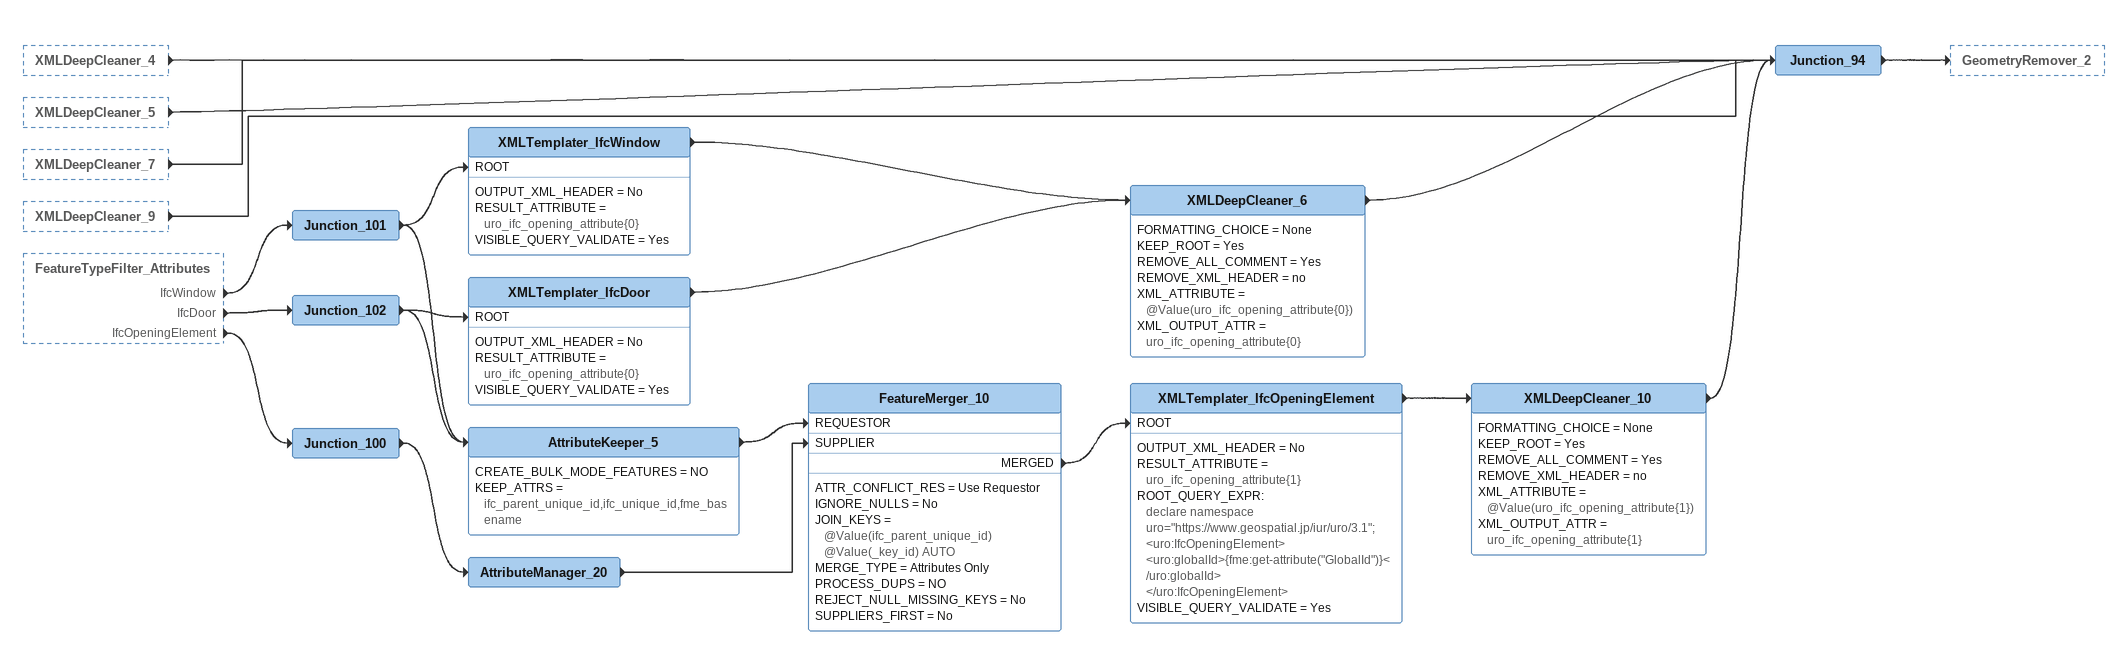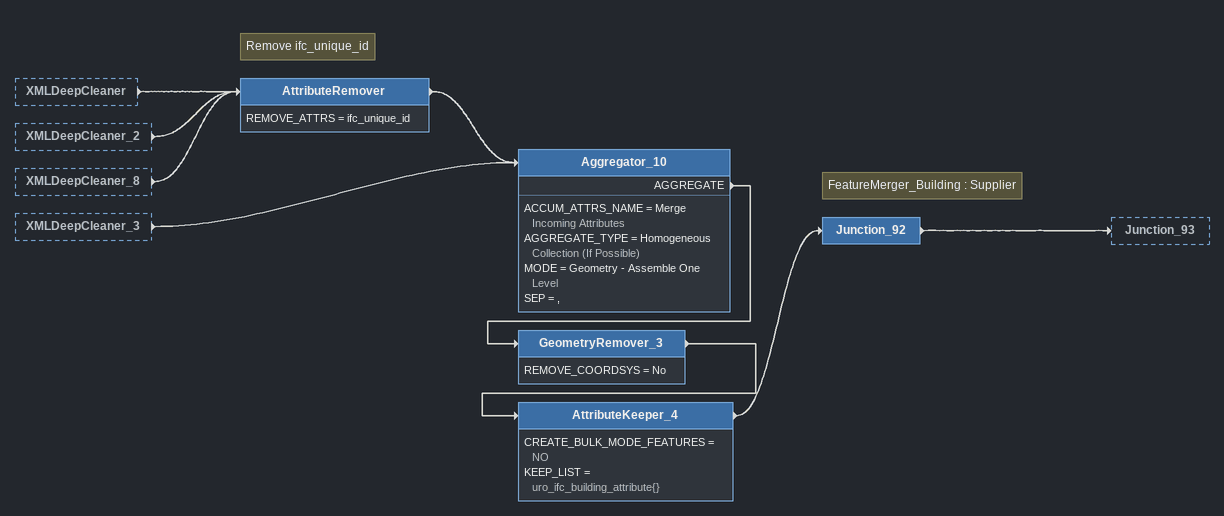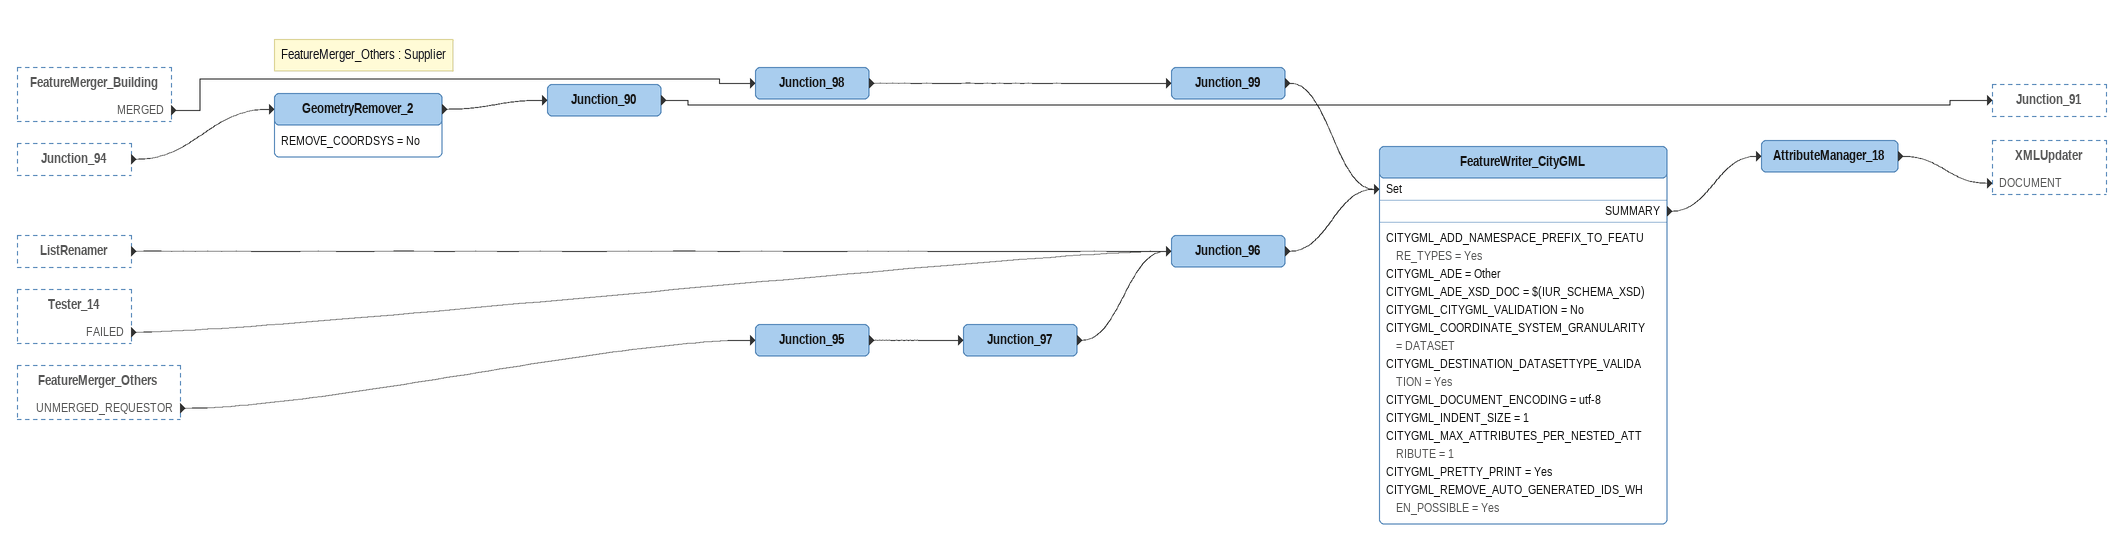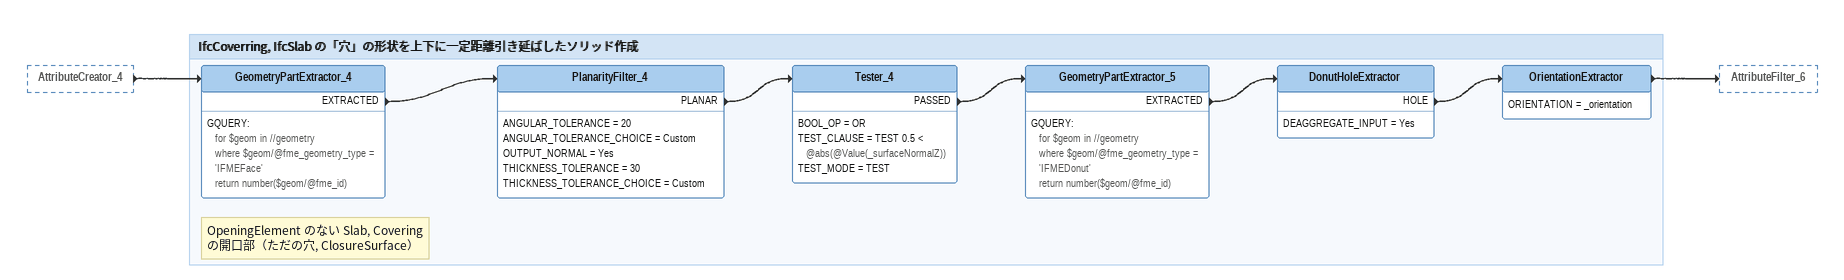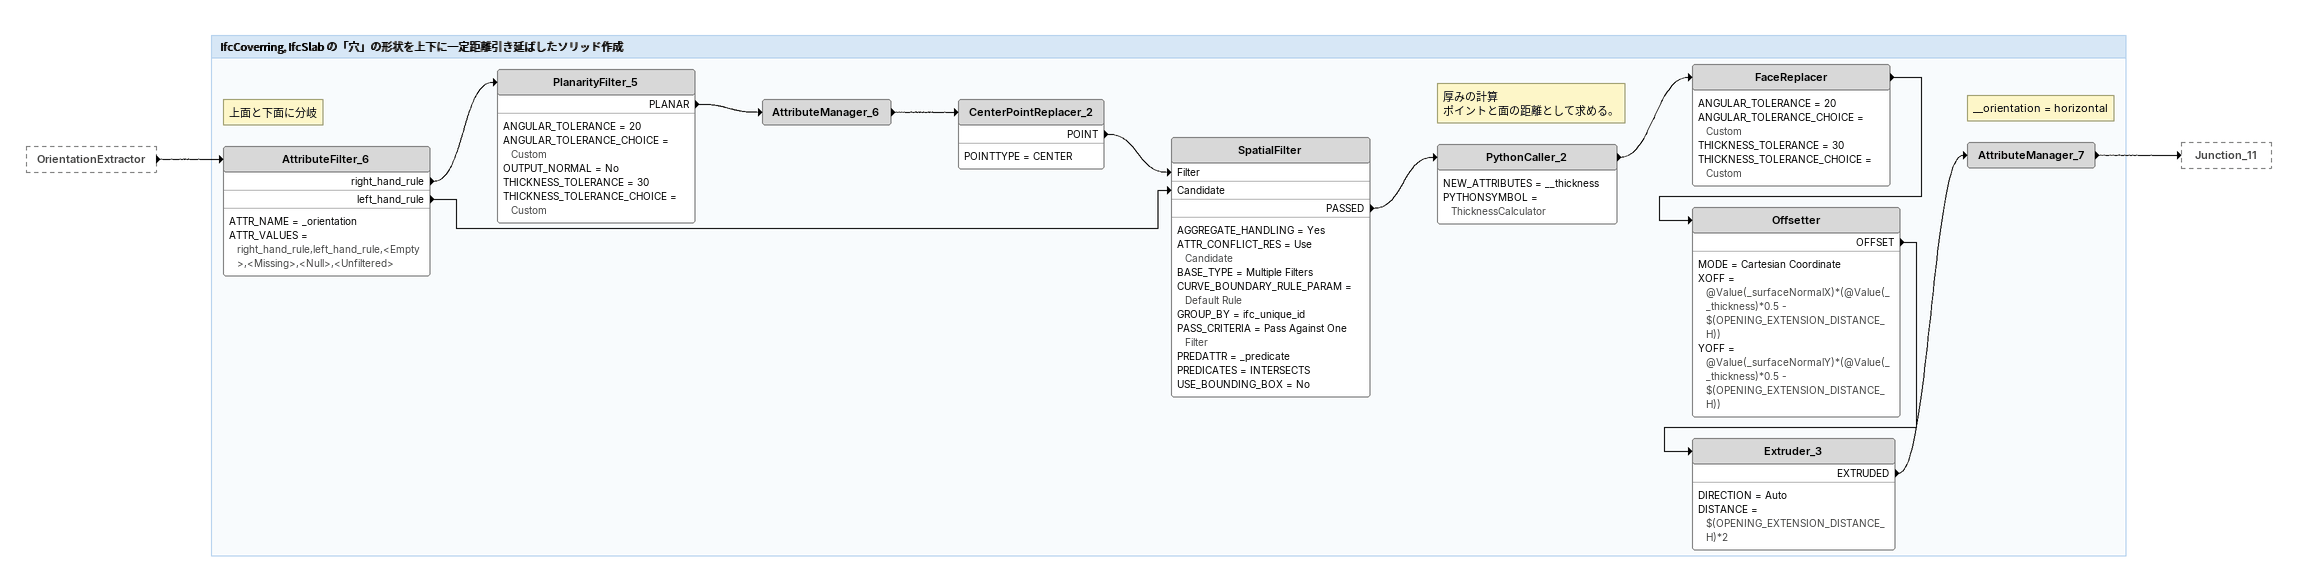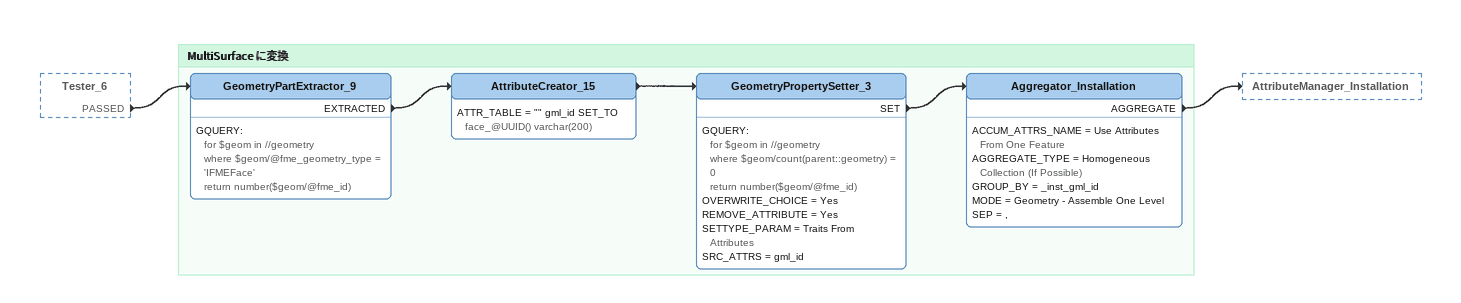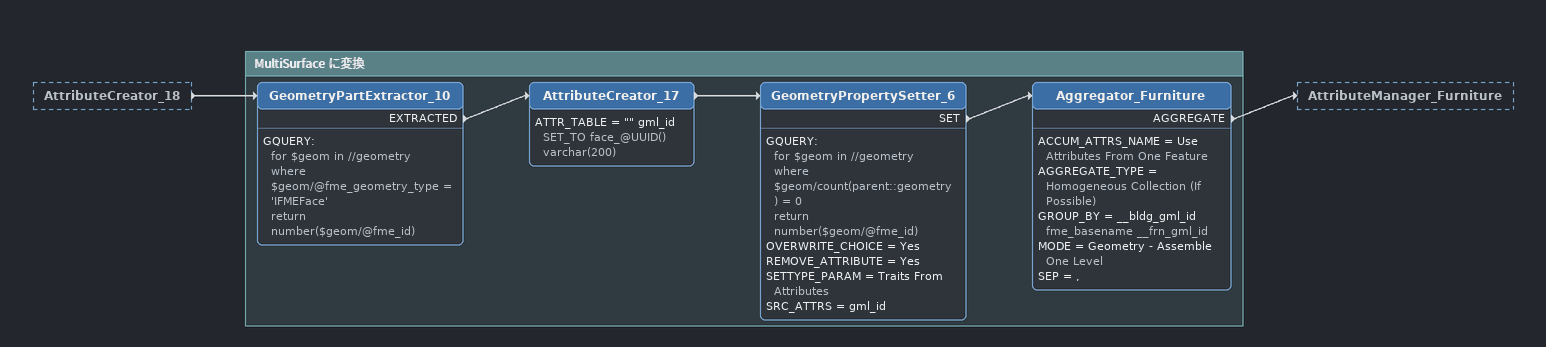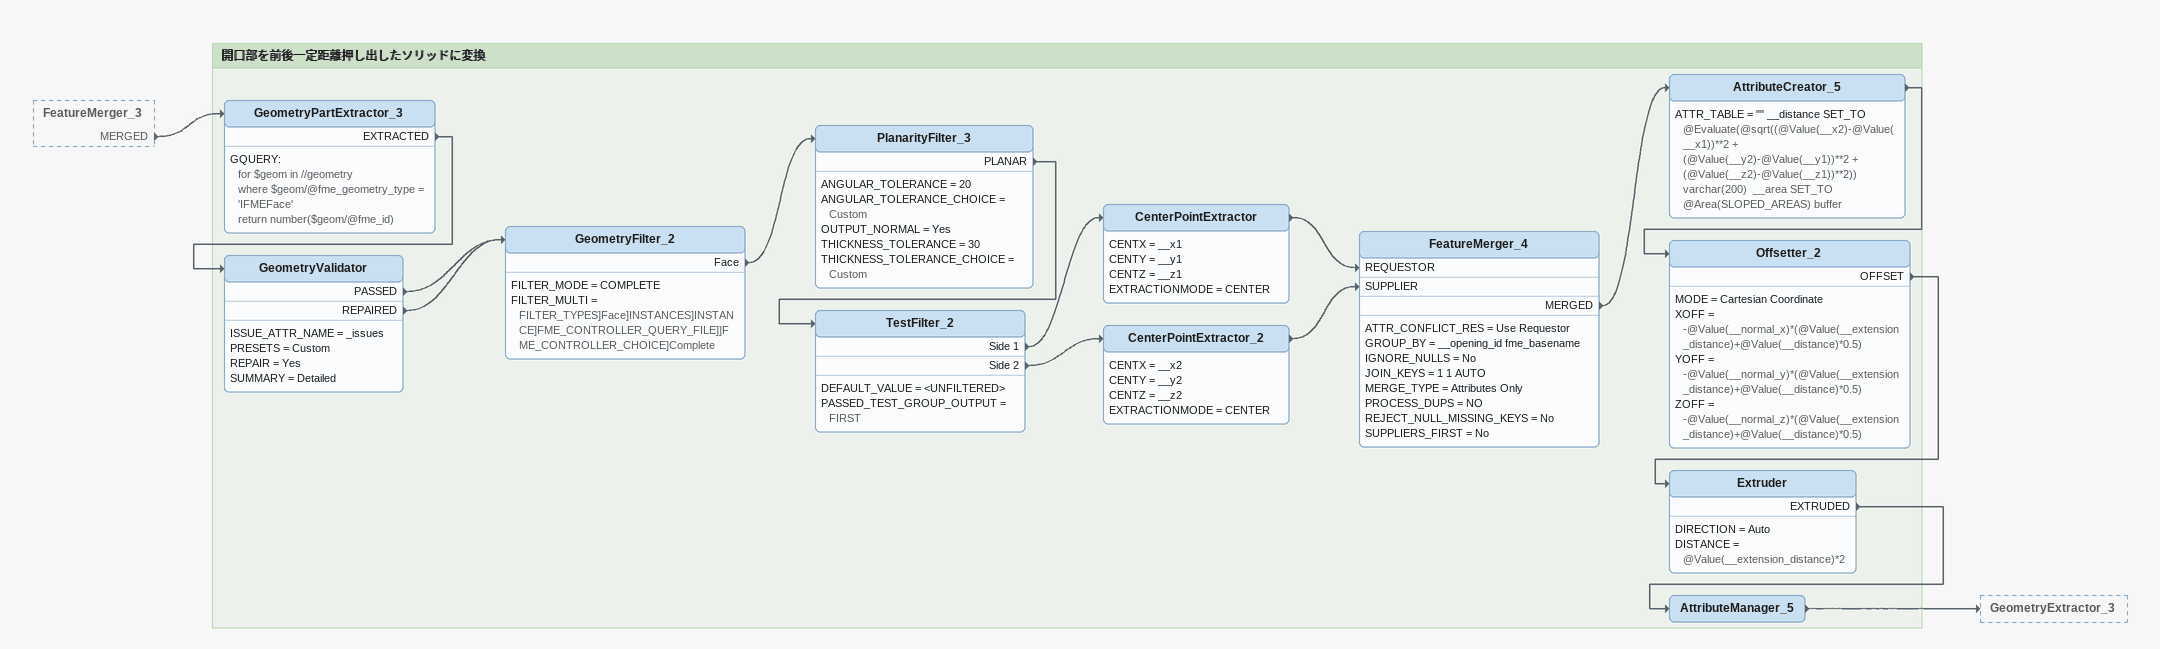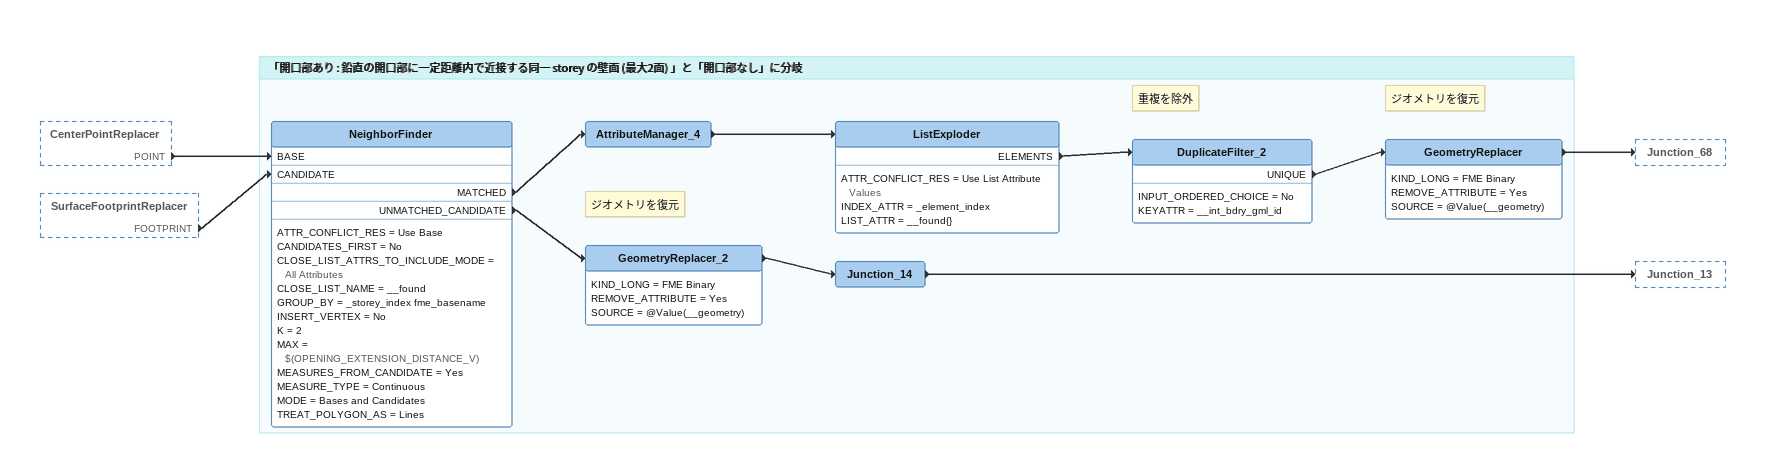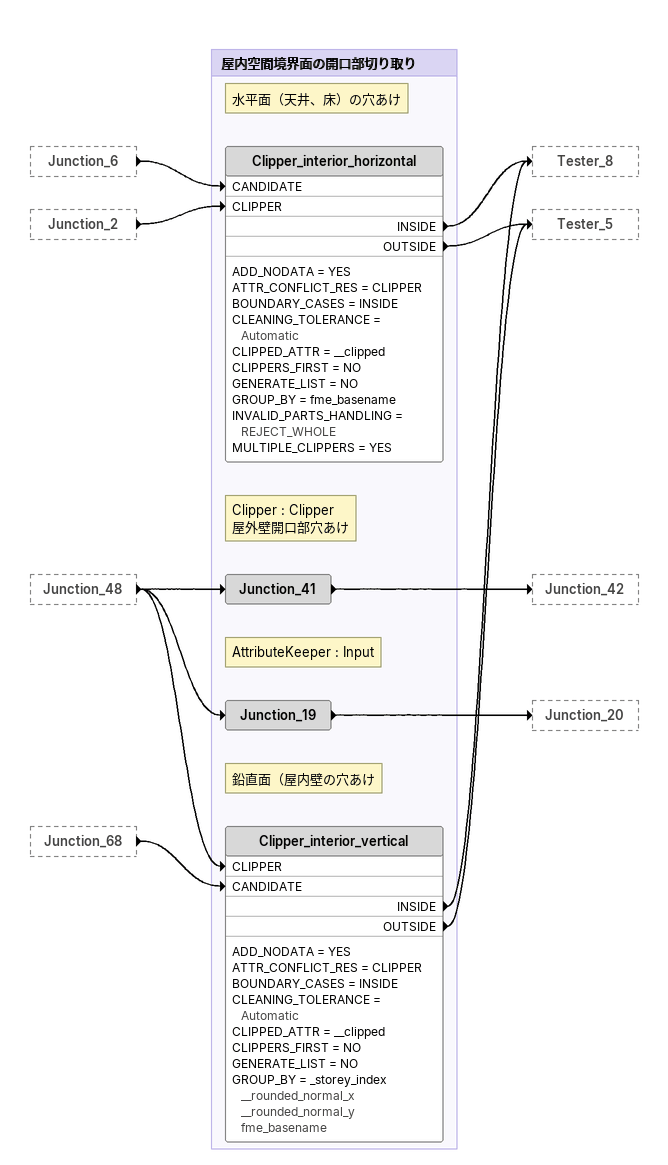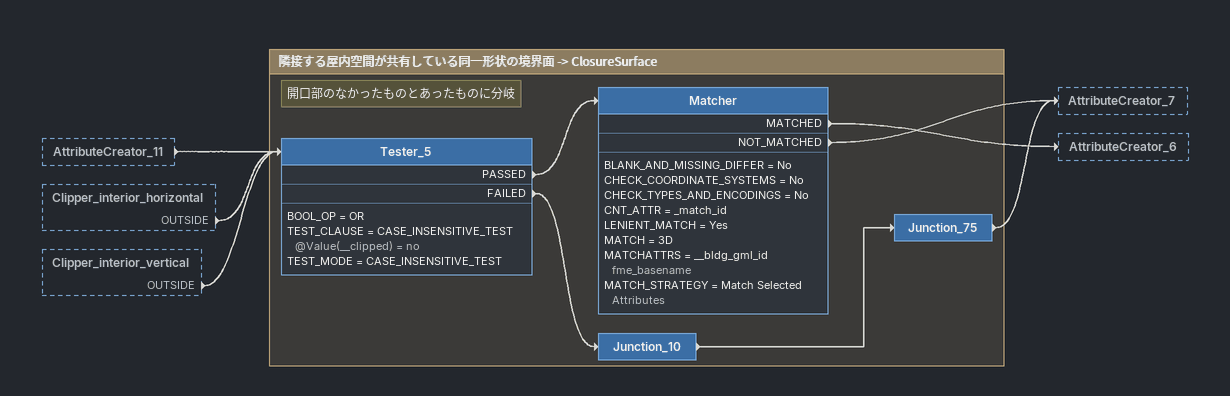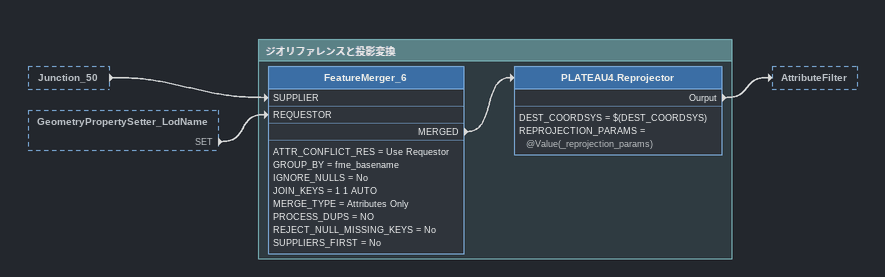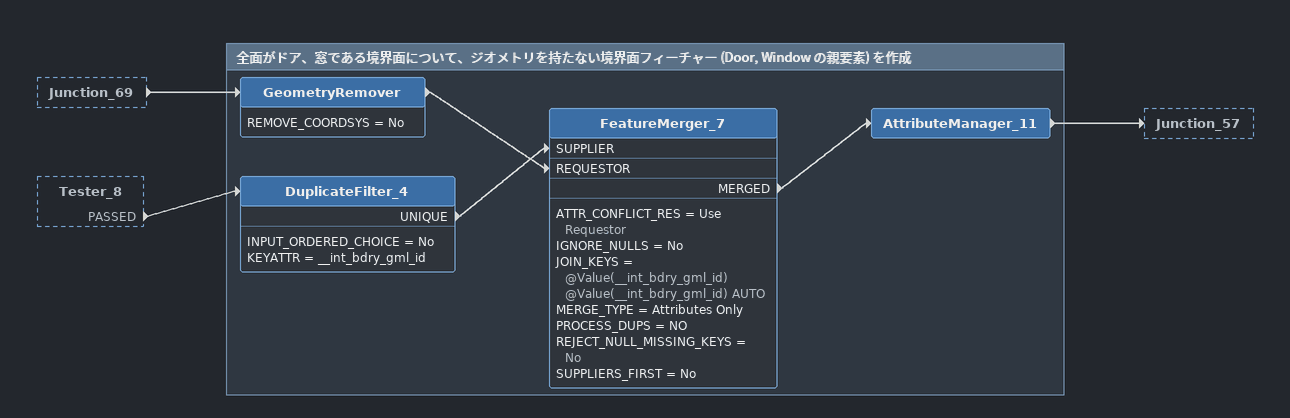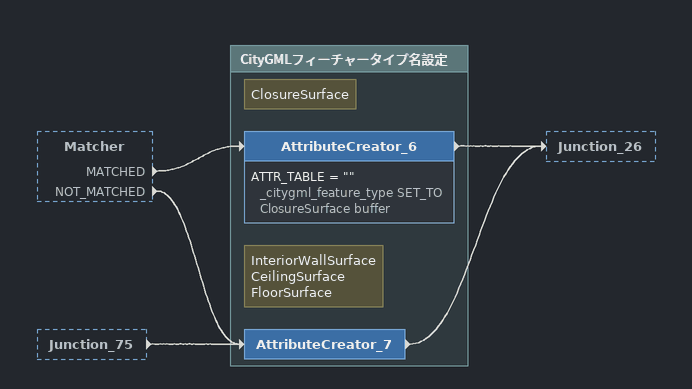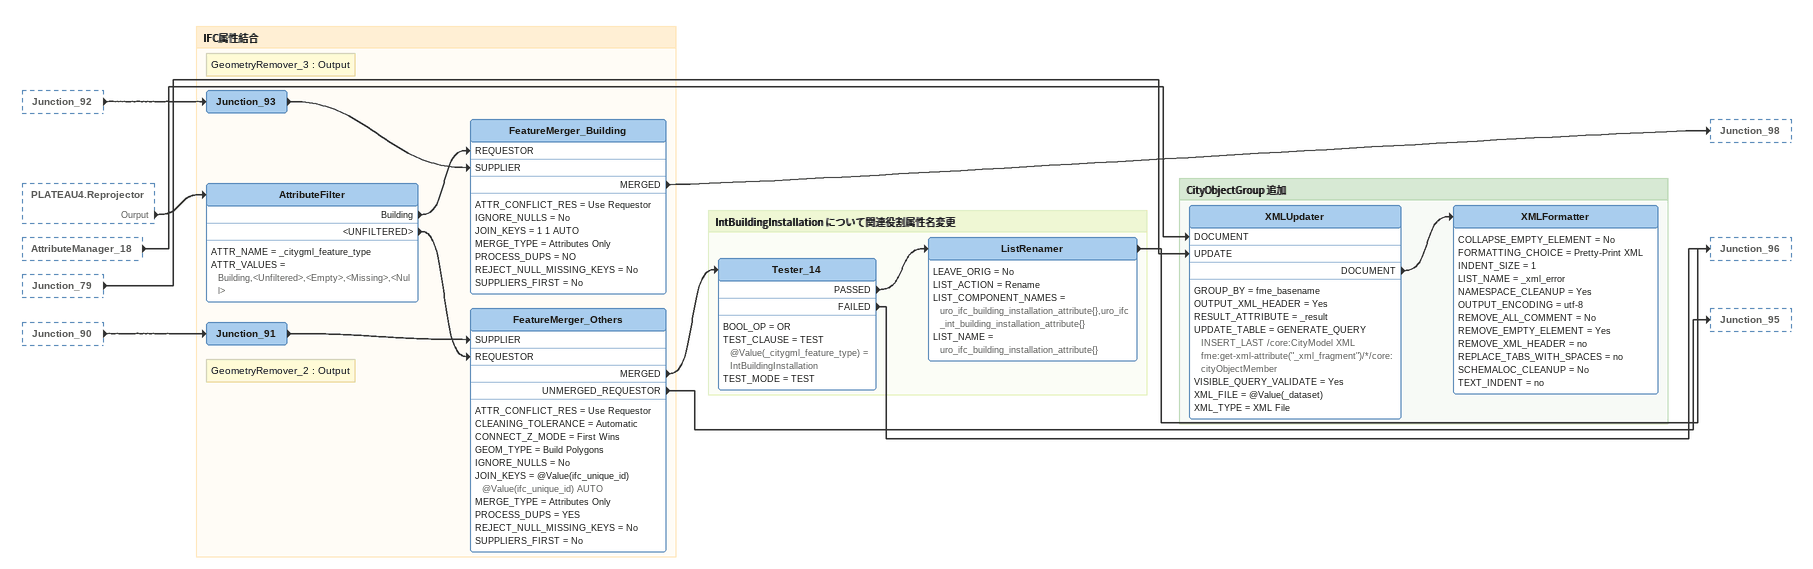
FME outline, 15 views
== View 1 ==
XMLDeepCleaner_4 [outside]
    -> Junction_94
XMLDeepCleaner_5 [outside]
    -> Junction_94
XMLDeepCleaner_7 [outside]
    -> Junction_94
XMLDeepCleaner_9 [outside]
    -> Junction_94
FeatureTypeFilter_Attributes [outside]
    IfcWindow -> Junction_101
    IfcDoor -> Junction_102
    IfcOpeningElement -> Junction_100
Junction_101
    -> XMLTemplater_IfcWindow [ROOT]
    -> AttributeKeeper_5
XMLTemplater_IfcWindow
    OUTPUT_XML_HEADER = No
    RESULT_ATTRIBUTE = uro_ifc_opening_attribute{0}
    VISIBLE_QUERY_VALIDATE = Yes
    -> XMLDeepCleaner_6
Junction_102
    -> XMLTemplater_IfcDoor [ROOT]
    -> AttributeKeeper_5
XMLTemplater_IfcDoor
    OUTPUT_XML_HEADER = No
    RESULT_ATTRIBUTE = uro_ifc_opening_attribute{0}
    VISIBLE_QUERY_VALIDATE = Yes
    -> XMLDeepCleaner_6
XMLDeepCleaner_6
    FORMATTING_CHOICE = None
    KEEP_ROOT = Yes
    REMOVE_ALL_COMMENT = Yes
    REMOVE_XML_HEADER = no
    XML_ATTRIBUTE = @Value(uro_ifc_opening_attribute{0})
    XML_OUTPUT_ATTR = uro_ifc_opening_attribute{0}
    -> Junction_94
AttributeKeeper_5
    CREATE_BULK_MODE_FEATURES = NO
    KEEP_ATTRS = ifc_parent_unique_id,ifc_unique_id,fme_basename
    -> FeatureMerger_10 [REQUESTOR]
Junction_100
    -> AttributeManager_20
AttributeManager_20
    -> FeatureMerger_10 [SUPPLIER]
FeatureMerger_10
    ATTR_CONFLICT_RES = Use Requestor
    IGNORE_NULLS = No
    JOIN_KEYS = @Value(ifc_parent_unique_id) @Value(_key_id) AUTO
    MERGE_TYPE = Attributes Only
    PROCESS_DUPS = NO
    REJECT_NULL_MISSING_KEYS = No
    SUPPLIERS_FIRST = No
    MERGED -> XMLTemplater_IfcOpeningElement [ROOT]
XMLTemplater_IfcOpeningElement
    OUTPUT_XML_HEADER = No
    RESULT_ATTRIBUTE = uro_ifc_opening_attribute{1}
    ROOT_QUERY_EXPR:
      declare namespace uro="https://www.geospatial.jp/iur/uro/3.1";
      <uro:IfcOpeningElement>
          <uro:globalId>{fme:get-attribute("GlobalId")}</uro:globalId>
      </uro:IfcOpeningElement>
    VISIBLE_QUERY_VALIDATE = Yes
    -> XMLDeepCleaner_10
XMLDeepCleaner_10
    FORMATTING_CHOICE = None
    KEEP_ROOT = Yes
    REMOVE_ALL_COMMENT = Yes
    REMOVE_XML_HEADER = no
    XML_ATTRIBUTE = @Value(uro_ifc_opening_attribute{1})
    XML_OUTPUT_ATTR = uro_ifc_opening_attribute{1}
    -> Junction_94
Junction_94
    -> GeometryRemover_2

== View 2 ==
XMLDeepCleaner [outside]
    -> AttributeRemover
XMLDeepCleaner_2 [outside]
    -> AttributeRemover
XMLDeepCleaner_8 [outside]
    -> AttributeRemover
XMLDeepCleaner_3 [outside]
    -> Aggregator_10
Note: Remove ifc_unique_id
AttributeRemover
    REMOVE_ATTRS = ifc_unique_id
    -> Aggregator_10
Aggregator_10
    ACCUM_ATTRS_NAME = Merge Incoming Attributes
    AGGREGATE_TYPE = Homogeneous Collection (If Possible)
    MODE = Geometry - Assemble One Level
    SEP = ,
    AGGREGATE -> GeometryRemover_3
GeometryRemover_3
    REMOVE_COORDSYS = No
    -> AttributeKeeper_4
AttributeKeeper_4
    CREATE_BULK_MODE_FEATURES = NO
    KEEP_LIST = uro_ifc_building_attribute{}
    -> Junction_92
Note: FeatureMerger_Building : Supplier
Junction_92
    -> Junction_93

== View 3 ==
FeatureMerger_Building [outside]
    MERGED -> Junction_98
Junction_94 [outside]
    -> GeometryRemover_2
ListRenamer [outside]
    -> Junction_96
Tester_14 [outside]
    FAILED -> Junction_96
FeatureMerger_Others [outside]
    UNMERGED_REQUESTOR -> Junction_95
Junction_98
    -> Junction_99
Junction_99
    -> FeatureWriter_CityGML [Set]
GeometryRemover_2
    REMOVE_COORDSYS = No
    -> Junction_90
Note: FeatureMerger_Others : Supplier
Junction_90
    -> Junction_91
Junction_95
    -> Junction_97
Junction_97
    -> Junction_96
Junction_96
    -> FeatureWriter_CityGML [Set]
FeatureWriter_CityGML
    CITYGML_ADD_NAMESPACE_PREFIX_TO_FEATURE_TYPES = Yes
    CITYGML_ADE = Other
    CITYGML_ADE_XSD_DOC = $(IUR_SCHEMA_XSD)
    CITYGML_CITYGML_VALIDATION = No
    CITYGML_COORDINATE_SYSTEM_GRANULARITY = DATASET
    CITYGML_DESTINATION_DATASETTYPE_VALIDATION = Yes
    CITYGML_DOCUMENT_ENCODING = utf-8
    CITYGML_INDENT_SIZE = 1
    CITYGML_MAX_ATTRIBUTES_PER_NESTED_ATTRIBUTE = 1
    CITYGML_PRETTY_PRINT = Yes
    CITYGML_REMOVE_AUTO_GENERATED_IDS_WHEN_POSSIBLE = Yes
    SUMMARY -> AttributeManager_18
AttributeManager_18
    -> XMLUpdater [DOCUMENT]

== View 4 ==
AttributeCreator_4 [outside]
    -> GeometryPartExtractor_4

Bookmark: IfcCoverring, IfcSlab の「穴」の形状を上下に一定距離引き延ばしたソリッド作成
Note: OpeningElement のない Slab, Covering の開口部（ただの穴, ClosureSurface）
GeometryPartExtractor_4
    GQUERY:
      for $geom in //geometry
      where $geom/@fme_geometry_type = 'IFMEFace'
      return number($geom/@fme_id)
    EXTRACTED -> PlanarityFilter_4
PlanarityFilter_4
    ANGULAR_TOLERANCE = 20
    ANGULAR_TOLERANCE_CHOICE = Custom
    OUTPUT_NORMAL = Yes
    THICKNESS_TOLERANCE = 30
    THICKNESS_TOLERANCE_CHOICE = Custom
    PLANAR -> Tester_4
Tester_4
    BOOL_OP = OR
    TEST_CLAUSE = TEST 0.5 < @abs(@Value(_surfaceNormalZ))
    TEST_MODE = TEST
    PASSED -> GeometryPartExtractor_5
GeometryPartExtractor_5
    GQUERY:
      for $geom in //geometry
      where $geom/@fme_geometry_type = 'IFMEDonut'
      return number($geom/@fme_id)
    EXTRACTED -> DonutHoleExtractor
DonutHoleExtractor
    DEAGGREGATE_INPUT = Yes
    HOLE -> OrientationExtractor
OrientationExtractor
    ORIENTATION = _orientation
    -> AttributeFilter_6

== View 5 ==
OrientationExtractor [outside]
    -> AttributeFilter_6

Bookmark: IfcCoverring, IfcSlab の「穴」の形状を上下に一定距離引き延ばしたソリッド作成
Note: 上面と下面に分岐
AttributeFilter_6
    ATTR_NAME = _orientation
    ATTR_VALUES = right_hand_rule,left_hand_rule,<Empty>,<Missing>,<Null>,<Unfiltered>
    right_hand_rule -> PlanarityFilter_5
    left_hand_rule -> SpatialFilter [Candidate]
PlanarityFilter_5
    ANGULAR_TOLERANCE = 20
    ANGULAR_TOLERANCE_CHOICE = Custom
    OUTPUT_NORMAL = No
    THICKNESS_TOLERANCE = 30
    THICKNESS_TOLERANCE_CHOICE = Custom
    PLANAR -> AttributeManager_6
AttributeManager_6
    -> CenterPointReplacer_2
CenterPointReplacer_2
    POINTTYPE = CENTER
    POINT -> SpatialFilter [Filter]
SpatialFilter
    AGGREGATE_HANDLING = Yes
    ATTR_CONFLICT_RES = Use Candidate
    BASE_TYPE = Multiple Filters
    CURVE_BOUNDARY_RULE_PARAM = Default Rule
    GROUP_BY = ifc_unique_id
    PASS_CRITERIA = Pass Against One Filter
    PREDATTR = _predicate
    PREDICATES = INTERSECTS
    USE_BOUNDING_BOX = No
    PASSED -> PythonCaller_2
Note: 厚みの計算 / ポイントと面の距離として求める。
PythonCaller_2
    NEW_ATTRIBUTES = __thickness
    PYTHONSYMBOL = ThicknessCalculator
    -> FaceReplacer
FaceReplacer
    ANGULAR_TOLERANCE = 20
    ANGULAR_TOLERANCE_CHOICE = Custom
    THICKNESS_TOLERANCE = 30
    THICKNESS_TOLERANCE_CHOICE = Custom
    -> Offsetter
Offsetter
    MODE = Cartesian Coordinate
    XOFF = @Value(_surfaceNormalX)*(@Value(__thickness)*0.5 - $(OPENING_EXTENSION_DISTANCE_H))
    YOFF = @Value(_surfaceNormalY)*(@Value(__thickness)*0.5 - $(OPENING_EXTENSION_DISTANCE_H))
    OFFSET -> Extruder_3
Extruder_3
    DIRECTION = Auto
    DISTANCE = $(OPENING_EXTENSION_DISTANCE_H)*2
    EXTRUDED -> AttributeManager_7
Note: __orientation = horizontal
AttributeManager_7
    -> Junction_11

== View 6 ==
Tester_6 [outside]
    PASSED -> GeometryPartExtractor_9

Bookmark: MultiSurface に変換
GeometryPartExtractor_9
    GQUERY:
      for $geom in //geometry
      where $geom/@fme_geometry_type = 'IFMEFace'
      return number($geom/@fme_id)
    EXTRACTED -> AttributeCreator_15
AttributeCreator_15
    ATTR_TABLE = "" gml_id SET_TO face_@UUID() varchar(200)
    -> GeometryPropertySetter_3
GeometryPropertySetter_3
    GQUERY:
      for $geom in //geometry
      where $geom/count(parent::geometry) = 0
      return number($geom/@fme_id)
    OVERWRITE_CHOICE = Yes
    REMOVE_ATTRIBUTE = Yes
    SETTYPE_PARAM = Traits From Attributes
    SRC_ATTRS = gml_id
    SET -> Aggregator_Installation
Aggregator_Installation
    ACCUM_ATTRS_NAME = Use Attributes From One Feature
    AGGREGATE_TYPE = Homogeneous Collection (If Possible)
    GROUP_BY = _inst_gml_id
    MODE = Geometry - Assemble One Level
    SEP = ,
    AGGREGATE -> AttributeManager_Installation

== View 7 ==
AttributeCreator_18 [outside]
    -> GeometryPartExtractor_10

Bookmark: MultiSurface に変換
GeometryPartExtractor_10
    GQUERY:
      for $geom in //geometry
      where $geom/@fme_geometry_type = 'IFMEFace'
      return number($geom/@fme_id)
    EXTRACTED -> AttributeCreator_17
AttributeCreator_17
    ATTR_TABLE = "" gml_id SET_TO face_@UUID() varchar(200)
    -> GeometryPropertySetter_6
GeometryPropertySetter_6
    GQUERY:
      for $geom in //geometry
      where $geom/count(parent::geometry) = 0
      return number($geom/@fme_id)
    OVERWRITE_CHOICE = Yes
    REMOVE_ATTRIBUTE = Yes
    SETTYPE_PARAM = Traits From Attributes
    SRC_ATTRS = gml_id
    SET -> Aggregator_Furniture
Aggregator_Furniture
    ACCUM_ATTRS_NAME = Use Attributes From One Feature
    AGGREGATE_TYPE = Homogeneous Collection (If Possible)
    GROUP_BY = __bldg_gml_id fme_basename __frn_gml_id
    MODE = Geometry - Assemble One Level
    SEP = ,
    AGGREGATE -> AttributeManager_Furniture

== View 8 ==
FeatureMerger_3 [outside]
    MERGED -> GeometryPartExtractor_3

Bookmark: 開口部を前後一定距離押し出したソリッドに変換
GeometryPartExtractor_3
    GQUERY:
      for $geom in //geometry
      where $geom/@fme_geometry_type = 'IFMEFace'
      return number($geom/@fme_id)
    EXTRACTED -> GeometryValidator
GeometryValidator
    ISSUE_ATTR_NAME = _issues
    PRESETS = Custom
    REPAIR = Yes
    SUMMARY = Detailed
    PASSED -> GeometryFilter_2
    REPAIRED -> GeometryFilter_2
GeometryFilter_2
    FILTER_MODE = COMPLETE
    FILTER_MULTI = FILTER_TYPES]Face]INSTANCES]INSTANCE]FME_CONTROLLER_QUERY_FILE]]FME_CONTROLLER_CHOICE]Complete
    Face -> PlanarityFilter_3
PlanarityFilter_3
    ANGULAR_TOLERANCE = 20
    ANGULAR_TOLERANCE_CHOICE = Custom
    OUTPUT_NORMAL = Yes
    THICKNESS_TOLERANCE = 30
    THICKNESS_TOLERANCE_CHOICE = Custom
    PLANAR -> TestFilter_2
TestFilter_2
    DEFAULT_VALUE = <UNFILTERED>
    PASSED_TEST_GROUP_OUTPUT = FIRST
    Side 1 -> CenterPointExtractor
    Side 2 -> CenterPointExtractor_2
CenterPointExtractor
    CENTX = __x1
    CENTY = __y1
    CENTZ = __z1
    EXTRACTIONMODE = CENTER
    -> FeatureMerger_4 [REQUESTOR]
CenterPointExtractor_2
    CENTX = __x2
    CENTY = __y2
    CENTZ = __z2
    EXTRACTIONMODE = CENTER
    -> FeatureMerger_4 [SUPPLIER]
FeatureMerger_4
    ATTR_CONFLICT_RES = Use Requestor
    GROUP_BY = __opening_id fme_basename
    IGNORE_NULLS = No
    JOIN_KEYS = 1 1 AUTO
    MERGE_TYPE = Attributes Only
    PROCESS_DUPS = NO
    REJECT_NULL_MISSING_KEYS = No
    SUPPLIERS_FIRST = No
    MERGED -> AttributeCreator_5
AttributeCreator_5
    ATTR_TABLE = "" __distance SET_TO @Evaluate(@sqrt((@Value(__x2)-@Value(__x1))**2 + (@Value(__y2)-@Value(__y1))**2 + (@Value(__z2)-@Value(__z1))**2)) varchar(200)  __area SET_TO @Area(SLOPED_AREAS) buffer
    -> Offsetter_2
Offsetter_2
    MODE = Cartesian Coordinate
    XOFF = -@Value(__normal_x)*(@Value(__extension_distance)+@Value(__distance)*0.5)
    YOFF = -@Value(__normal_y)*(@Value(__extension_distance)+@Value(__distance)*0.5)
    ZOFF = -@Value(__normal_z)*(@Value(__extension_distance)+@Value(__distance)*0.5)
    OFFSET -> Extruder
Extruder
    DIRECTION = Auto
    DISTANCE = @Value(__extension_distance)*2
    EXTRUDED -> AttributeManager_5
AttributeManager_5
    -> GeometryExtractor_3

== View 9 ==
CenterPointReplacer [outside]
    POINT -> NeighborFinder [BASE]
SurfaceFootprintReplacer [outside]
    FOOTPRINT -> NeighborFinder [CANDIDATE]

Bookmark: 「開口部あり : 鉛直の開口部に一定距離内で近接する同一 storey の壁面 (最大2面) 」と「開口部なし」に分岐
NeighborFinder
    ATTR_CONFLICT_RES = Use Base
    CANDIDATES_FIRST = No
    CLOSE_LIST_ATTRS_TO_INCLUDE_MODE = All Attributes
    CLOSE_LIST_NAME = __found
    GROUP_BY = _storey_index fme_basename
    INSERT_VERTEX = No
    K = 2
    MAX = $(OPENING_EXTENSION_DISTANCE_V)
    MEASURES_FROM_CANDIDATE = Yes
    MEASURE_TYPE = Continuous
    MODE = Bases and Candidates
    TREAT_POLYGON_AS = Lines
    MATCHED -> AttributeManager_4
    UNMATCHED_CANDIDATE -> GeometryReplacer_2
AttributeManager_4
    -> ListExploder
ListExploder
    ATTR_CONFLICT_RES = Use List Attribute Values
    INDEX_ATTR = _element_index
    LIST_ATTR = __found{}
    ELEMENTS -> DuplicateFilter_2
Note: 重複を除外
DuplicateFilter_2
    INPUT_ORDERED_CHOICE = No
    KEYATTR = __int_bdry_gml_id
    UNIQUE -> GeometryReplacer
Note: ジオメトリを復元
GeometryReplacer
    KIND_LONG = FME Binary
    REMOVE_ATTRIBUTE = Yes
    SOURCE = @Value(__geometry)
    -> Junction_68
Note: ジオメトリを復元
GeometryReplacer_2
    KIND_LONG = FME Binary
    REMOVE_ATTRIBUTE = Yes
    SOURCE = @Value(__geometry)
    -> Junction_14
Junction_14
    -> Junction_13

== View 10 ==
Junction_6 [outside]
    -> Clipper_interior_horizontal [CANDIDATE]
Junction_2 [outside]
    -> Clipper_interior_horizontal [CLIPPER]
Junction_48 [outside]
    -> Junction_19
    -> Clipper_interior_vertical [CLIPPER]
    -> Junction_41
Junction_68 [outside]
    -> Clipper_interior_vertical [CANDIDATE]

Bookmark: 屋内空間境界面の開口部切り取り
Note: Clipper : Clipper / 屋外壁開口部穴あけ
Junction_41
    -> Junction_42
Note: AttributeKeeper : Input
Junction_19
    -> Junction_20
Note: 水平面（天井、床）の穴あけ
Clipper_interior_horizontal
    ADD_NODATA = YES
    ATTR_CONFLICT_RES = CLIPPER
    BOUNDARY_CASES = INSIDE
    CLEANING_TOLERANCE = Automatic
    CLIPPED_ATTR = __clipped
    CLIPPERS_FIRST = NO
    GENERATE_LIST = NO
    GROUP_BY = fme_basename
    INVALID_PARTS_HANDLING = REJECT_WHOLE
    MULTIPLE_CLIPPERS = YES
    INSIDE -> Tester_8
    OUTSIDE -> Tester_5
Note: 鉛直面（屋内壁の穴あけ
Clipper_interior_vertical
    ADD_NODATA = YES
    ATTR_CONFLICT_RES = CLIPPER
    BOUNDARY_CASES = INSIDE
    CLEANING_TOLERANCE = Automatic
    CLIPPED_ATTR = __clipped
    CLIPPERS_FIRST = NO
    GENERATE_LIST = NO
    GROUP_BY = _storey_index __rounded_normal_x __rounded_normal_y fme_basename
    INSIDE -> Tester_8
    OUTSIDE -> Tester_5

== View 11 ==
AttributeCreator_11 [outside]
    -> Tester_5
Clipper_interior_horizontal [outside]
    OUTSIDE -> Tester_5
Clipper_interior_vertical [outside]
    OUTSIDE -> Tester_5

Bookmark: 隣接する屋内空間が共有している同一形状の境界面 -> ClosureSurface
Note: 開口部のなかったものとあったものに分岐
Tester_5
    BOOL_OP = OR
    TEST_CLAUSE = CASE_INSENSITIVE_TEST @Value(__clipped) = no
    TEST_MODE = CASE_INSENSITIVE_TEST
    PASSED -> Matcher
    FAILED -> Junction_10
Matcher
    BLANK_AND_MISSING_DIFFER = No
    CHECK_COORDINATE_SYSTEMS = No
    CHECK_TYPES_AND_ENCODINGS = No
    CNT_ATTR = _match_id
    LENIENT_MATCH = Yes
    MATCH = 3D
    MATCHATTRS = __bldg_gml_id fme_basename
    MATCH_STRATEGY = Match Selected Attributes
    MATCHED -> AttributeCreator_6
    NOT_MATCHED -> AttributeCreator_7
Junction_10
    -> Junction_75
Junction_75
    -> AttributeCreator_7

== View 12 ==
Junction_50 [outside]
    -> FeatureMerger_6 [SUPPLIER]
GeometryPropertySetter_LodName [outside]
    SET -> FeatureMerger_6 [REQUESTOR]

Bookmark: ジオリファレンスと投影変換
FeatureMerger_6
    ATTR_CONFLICT_RES = Use Requestor
    GROUP_BY = fme_basename
    IGNORE_NULLS = No
    JOIN_KEYS = 1 1 AUTO
    MERGE_TYPE = Attributes Only
    PROCESS_DUPS = NO
    REJECT_NULL_MISSING_KEYS = No
    SUPPLIERS_FIRST = No
    MERGED -> PLATEAU4.Reprojector
PLATEAU4.Reprojector
    DEST_COORDSYS = $(DEST_COORDSYS)
    REPROJECTION_PARAMS = @Value(_reprojection_params)
    Ourput -> AttributeFilter

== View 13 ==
Junction_69 [outside]
    -> GeometryRemover
Tester_8 [outside]
    PASSED -> DuplicateFilter_4

Bookmark: 全面がドア、窓である境界面について、ジオメトリを持たない境界面フィーチャー (Door, Window の親要素) を作成
DuplicateFilter_4
    INPUT_ORDERED_CHOICE = No
    KEYATTR = __int_bdry_gml_id
    UNIQUE -> FeatureMerger_7 [SUPPLIER]
GeometryRemover
    REMOVE_COORDSYS = No
    -> FeatureMerger_7 [REQUESTOR]
FeatureMerger_7
    ATTR_CONFLICT_RES = Use Requestor
    IGNORE_NULLS = No
    JOIN_KEYS = @Value(__int_bdry_gml_id) @Value(__int_bdry_gml_id) AUTO
    MERGE_TYPE = Attributes Only
    PROCESS_DUPS = NO
    REJECT_NULL_MISSING_KEYS = No
    SUPPLIERS_FIRST = No
    MERGED -> AttributeManager_11
AttributeManager_11
    -> Junction_57

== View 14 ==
Matcher [outside]
    MATCHED -> AttributeCreator_6
    NOT_MATCHED -> AttributeCreator_7
Junction_75 [outside]
    -> AttributeCreator_7

Bookmark: CityGMLフィーチャータイプ名設定
Note: ClosureSurface
AttributeCreator_6
    ATTR_TABLE = "" _citygml_feature_type SET_TO ClosureSurface buffer
    -> Junction_26
Note: InteriorWallSurface / CeilingSurface / FloorSurface
AttributeCreator_7
    -> Junction_26

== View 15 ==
Junction_92 [outside]
    -> Junction_93
PLATEAU4.Reprojector [outside]
    Ourput -> AttributeFilter
AttributeManager_18 [outside]
    -> XMLUpdater [DOCUMENT]
Junction_79 [outside]
    -> XMLUpdater [UPDATE]
Junction_90 [outside]
    -> Junction_91

Bookmark: IFC属性結合
AttributeFilter
    ATTR_NAME = _citygml_feature_type
    ATTR_VALUES = Building,<Unfiltered>,<Empty>,<Missing>,<Null>
    Building -> FeatureMerger_Building [REQUESTOR]
    <UNFILTERED> -> FeatureMerger_Others [REQUESTOR]
Note: GeometryRemover_3 : Output
Junction_93
    -> FeatureMerger_Building [SUPPLIER]
FeatureMerger_Building
    ATTR_CONFLICT_RES = Use Requestor
    IGNORE_NULLS = No
    JOIN_KEYS = 1 1 AUTO
    MERGE_TYPE = Attributes Only
    PROCESS_DUPS = NO
    REJECT_NULL_MISSING_KEYS = No
    SUPPLIERS_FIRST = No
    MERGED -> Junction_98
Note: GeometryRemover_2 : Output
Junction_91
    -> FeatureMerger_Others [SUPPLIER]
FeatureMerger_Others
    ATTR_CONFLICT_RES = Use Requestor
    CLEANING_TOLERANCE = Automatic
    CONNECT_Z_MODE = First Wins
    GEOM_TYPE = Build Polygons
    IGNORE_NULLS = No
    JOIN_KEYS = @Value(ifc_unique_id) @Value(ifc_unique_id) AUTO
    MERGE_TYPE = Attributes Only
    PROCESS_DUPS = YES
    REJECT_NULL_MISSING_KEYS = No
    SUPPLIERS_FIRST = No
    MERGED -> Tester_14
    UNMERGED_REQUESTOR -> Junction_95

Bookmark: IntBuildingInstallation について関連役割属性名変更
Tester_14
    BOOL_OP = OR
    TEST_CLAUSE = TEST @Value(_citygml_feature_type) = IntBuildingInstallation
    TEST_MODE = TEST
    PASSED -> ListRenamer
    FAILED -> Junction_96
ListRenamer
    LEAVE_ORIG = No
    LIST_ACTION = Rename
    LIST_COMPONENT_NAMES = uro_ifc_building_installation_attribute{},uro_ifc_int_building_installation_attribute{}
    LIST_NAME = uro_ifc_building_installation_attribute{}
    -> Junction_96

Bookmark: CityObjectGroup 追加
XMLUpdater
    GROUP_BY = fme_basename
    OUTPUT_XML_HEADER = Yes
    RESULT_ATTRIBUTE = _result
    UPDATE_TABLE = GENERATE_QUERY INSERT_LAST /core:CityModel XML fme:get-xml-attribute("_xml_fragment")/*/core:cityObjectMember
    VISIBLE_QUERY_VALIDATE = Yes
    XML_FILE = @Value(_dataset)
    XML_TYPE = XML File
    DOCUMENT -> XMLFormatter
XMLFormatter
    COLLAPSE_EMPTY_ELEMENT = No
    FORMATTING_CHOICE = Pretty-Print XML
    INDENT_SIZE = 1
    LIST_NAME = _xml_error
    NAMESPACE_CLEANUP = Yes
    OUTPUT_ENCODING = utf-8
    REMOVE_ALL_COMMENT = No
    REMOVE_EMPTY_ELEMENT = Yes
    REMOVE_XML_HEADER = no
    REPLACE_TABS_WITH_SPACES = no
    SCHEMALOC_CLEANUP = No
    TEXT_INDENT = no
